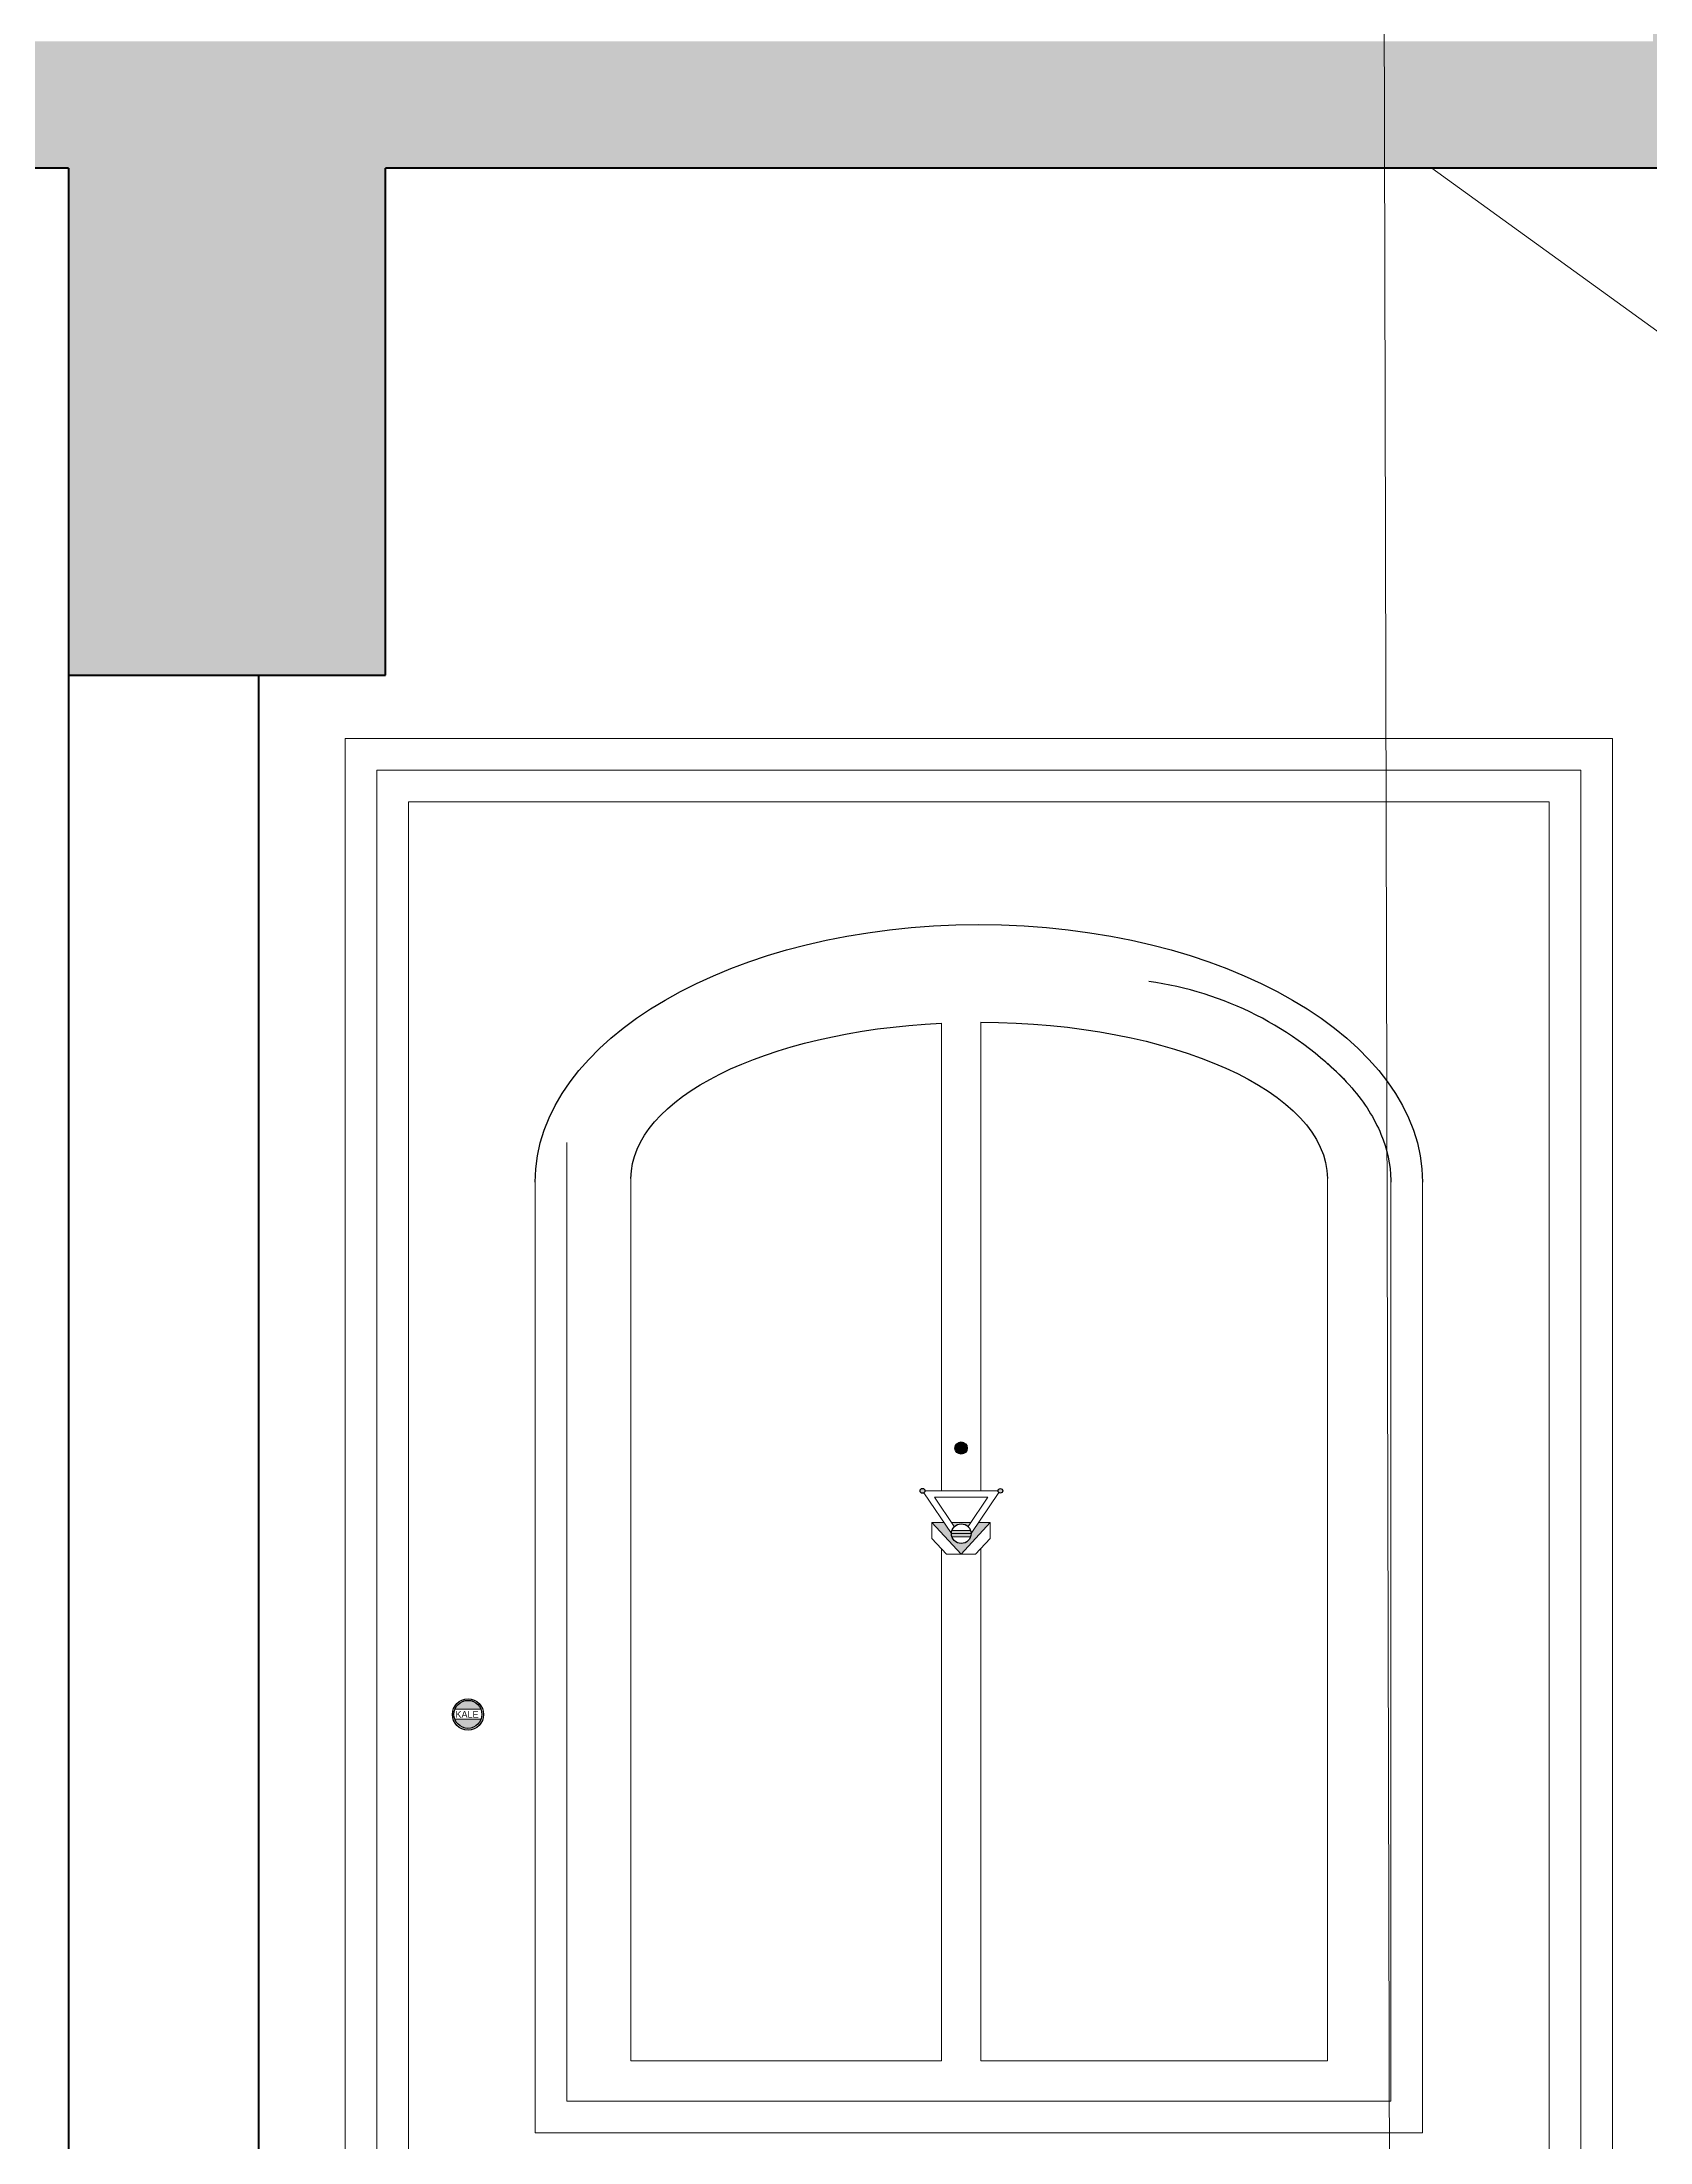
# Model space of a CAD drawing. Header units: millimetres. Extents: x 35860 to 71103, y -11298 to -8385.
# Drawn here: x 39357.64 to 39389.35, y -9534.41 to -9492.99 of the extents above; entities that cross this region are included whole.
import ezdxf

# ---------------------------------------------------------------- set-up
doc = ezdxf.new("R2010")
doc.units = ezdxf.units.MM
doc.header["$MEASUREMENT"] = 0
doc.layers.get('0').update_dxf_attribs({"lineweight": 15})
for name, color, linetype, lineweight in [('02', 2, 'Continuous', 20), ('03_Yazı', 1, 'Continuous', 30), ('07', 3, 'Continuous', 70), ('Merd&Balkon', 40, 'Continuous', 20)]:
    doc.layers.add(name, color=color, linetype=linetype, lineweight=lineweight)
doc.layers.add('OLC', color=254, linetype='Continuous')
doc.layers.add('P', color=7, linetype='Continuous')

msp = doc.modelspace()

# ---------------------------------------------------------------- hatches: boundary and pattern name
h = msp.add_hatch()
h.set_pattern_fill('ANSI33', color=256, scale=7.5, style=0)
h.set_pattern_definition([(135, (52505.0171, -6929.5944), (1.32582521, 1.32582521), []), (135, (52503.6913, -6929.5944), (1.32582521, 1.32582521), [0.9375, -0.46875])])
h.paths.add_polyline_path([(39358.159, -9357.976), (39285.659, -9357.976), (39285.659, -9367.976), (39279.409, -9367.976), (39279.409, -9357.976), (39254.409, -9357.976), (39254.409, -9332.976), (39256.909, -9332.976), (39256.909, -9355.476), (39279.409, -9355.476), (39389.409, -9355.476), (39389.409, -9351.181), (39395.659, -9351.181), (39395.659, -9346.886), (39401.909, -9346.886), (39401.909, -9342.591), (39408.159, -9342.591), (39408.159, -9338.296), (39414.409, -9338.296), (39414.409, -9334.001), (39420.659, -9334.001), (39420.659, -9329.706), (39426.909, -9329.706), (39426.909, -9325.411), (39433.159, -9325.411), (39438.866, -9325.411), (39438.866, -9321.116), (39455.659, -9321.116), (39455.659, -9323.616), (39455.659, -9326.116), (39450.659, -9326.116), (39450.659, -9323.616), (39444.294, -9323.616), (39438.866, -9327.911), (39433.159, -9327.911), (39389.711, -9357.976), (39364.409, -9357.976), (39364.409, -9367.976), (39358.159, -9367.976)])
h.paths.add_polyline_path([(39449.409, -9289.226), (39449.409, -9286.726), (39455.659, -9286.726), (39499.409, -9286.726), (39499.409, -9274.226), (39504.409, -9274.226), (39541.909, -9274.226), (39541.909, -9276.726), (39504.409, -9276.726), (39504.409, -9286.726), (39504.409, -9299.226), (39498.159, -9299.226), (39498.159, -9289.226), (39455.659, -9289.226), (39455.659, -9299.226), (39449.409, -9299.226)])
h.paths.add_polyline_path([(39449.409, -9357.976), (39449.409, -9355.476), (39455.659, -9355.476), (39455.659, -9365.476), (39498.159, -9365.476), (39498.159, -9355.476), (39504.409, -9355.476), (39526.909, -9355.476), (39526.909, -9332.976), (39529.409, -9332.976), (39529.409, -9357.976), (39504.409, -9357.976), (39504.409, -9367.976), (39498.159, -9367.976), (39455.659, -9367.976), (39449.409, -9367.976)])
h.paths.add_polyline_path([(39450.659, -9392.366), (39444.294, -9392.366), (39438.866, -9396.661), (39433.159, -9396.661), (39389.711, -9426.726), (39364.409, -9426.726), (39364.409, -9436.726), (39358.159, -9436.726), (39358.159, -9426.726), (39285.659, -9426.726), (39285.659, -9436.726), (39279.409, -9436.726), (39279.409, -9426.726), (39254.409, -9426.726), (39254.409, -9401.726), (39256.909, -9401.726), (39256.909, -9424.226), (39279.409, -9424.226), (39389.409, -9424.226), (39389.409, -9419.931), (39395.659, -9419.931), (39395.659, -9415.636), (39401.909, -9415.636), (39401.909, -9411.341), (39408.159, -9411.341), (39408.159, -9407.046), (39414.409, -9407.046), (39414.409, -9402.751), (39420.659, -9402.751), (39420.659, -9398.456), (39426.909, -9398.456), (39426.909, -9394.161), (39433.159, -9394.161), (39438.866, -9394.161), (39438.866, -9389.866), (39455.659, -9389.866), (39455.659, -9392.366), (39455.659, -9394.866), (39450.659, -9394.866)])
h.paths.add_polyline_path([(39449.409, -9426.726), (39449.409, -9424.226), (39455.659, -9424.226), (39455.659, -9434.226), (39498.159, -9434.226), (39498.159, -9424.226), (39504.409, -9424.226), (39526.909, -9424.226), (39526.909, -9401.726), (39529.409, -9401.726), (39529.409, -9426.726), (39504.409, -9426.726), (39504.409, -9436.726), (39498.159, -9436.726), (39455.659, -9436.726), (39449.409, -9436.726)])
h.paths.add_polyline_path([(39438.866, -9458.616), (39455.659, -9458.616), (39455.659, -9461.116), (39455.659, -9463.616), (39450.659, -9463.616), (39450.659, -9461.116), (39444.294, -9461.116), (39438.866, -9465.411), (39433.159, -9465.411), (39389.711, -9495.476), (39364.409, -9495.476), (39364.409, -9505.476), (39358.159, -9505.476), (39358.159, -9495.476), (39285.659, -9495.476), (39285.659, -9505.476), (39279.409, -9505.476), (39279.409, -9495.476), (39254.409, -9495.476), (39254.409, -9470.476), (39256.909, -9470.476), (39256.909, -9492.976), (39279.409, -9492.976), (39389.409, -9492.976), (39389.409, -9488.681), (39395.659, -9488.681), (39395.659, -9484.386), (39401.909, -9484.386), (39401.909, -9480.091), (39408.159, -9480.091), (39408.159, -9475.796), (39414.409, -9475.796), (39414.409, -9471.501), (39420.659, -9471.501), (39420.659, -9467.206), (39426.909, -9467.206), (39426.909, -9462.911), (39433.159, -9462.911), (39438.866, -9462.911)])
h.paths.add_polyline_path([(39449.409, -9495.476), (39449.409, -9492.976), (39455.659, -9492.976), (39455.659, -9502.976), (39498.159, -9502.976), (39498.159, -9492.976), (39504.409, -9492.976), (39526.909, -9492.976), (39526.909, -9470.476), (39529.409, -9470.476), (39529.409, -9495.476), (39504.409, -9495.476), (39504.409, -9505.476), (39498.159, -9505.476), (39455.659, -9505.476), (39449.409, -9505.476)])
at = {"layer": 'OLC'}
msp.add_hatch(color=256, dxfattribs=at).paths.add_polyline_path([(39375.859, -9520.72, -1), (39375.667, -9520.72, -1)])
msp.add_hatch(color=256, dxfattribs=at).paths.add_polyline_path([(39375.859, -9520.72, -1), (39375.667, -9520.72, -1)])
msp.add_hatch(color=256, dxfattribs=at).paths.add_polyline_path([(39375.859, -9520.72, -1), (39375.667, -9520.72, -1)])
msp.add_hatch(color=256, dxfattribs=at).paths.add_polyline_path([(39375.859, -9520.72, -1), (39375.667, -9520.72, -1)])
msp.add_hatch(color=256, dxfattribs=at).paths.add_polyline_path([(39375.859, -9520.72, -1), (39375.667, -9520.72, -1)])
msp.add_hatch(color=256, dxfattribs=at).paths.add_polyline_path([(39375.859, -9520.72, -1), (39375.667, -9520.72, -1)])
msp.add_hatch(color=256, dxfattribs=at).paths.add_polyline_path([(39375.859, -9520.72, -1), (39375.667, -9520.72, -1)])
msp.add_hatch(color=256, dxfattribs=at).paths.add_polyline_path([(39375.859, -9520.72, -1), (39375.667, -9520.72, -1)])
msp.add_hatch(color=256, dxfattribs=at).paths.add_polyline_path([(39375.859, -9520.72, -1), (39375.667, -9520.72, -1)])
h = msp.add_hatch(color=256, dxfattribs=at)
h.paths.add_polyline_path([(39374.954, -9521.564, -1), (39375.049, -9521.564, -1)])
h.paths.add_polyline_path([(39376.493, -9521.564, -1.000005), (39376.584, -9521.564, -1.000005)])
h = msp.add_hatch(color=256, dxfattribs=at)
h.paths.add_polyline_path([(39374.954, -9521.564, -1), (39375.049, -9521.564, -1)])
h.paths.add_polyline_path([(39376.493, -9521.564, -1.000005), (39376.584, -9521.564, -1.000005)])
h = msp.add_hatch(color=256, dxfattribs=at)
h.paths.add_polyline_path([(39374.954, -9521.564, -1), (39375.049, -9521.564, -1)])
h.paths.add_polyline_path([(39376.493, -9521.564, -1.000005), (39376.584, -9521.564, -1.000005)])
h = msp.add_hatch(color=256, dxfattribs=at)
h.paths.add_polyline_path([(39375.186, -9522.19), (39375.424, -9522.19), (39375.572, -9522.409, 1), (39375.96, -9522.409), (39376.106, -9522.19), (39376.337, -9522.19), (39375.762, -9522.814)])
h.paths.add_polyline_path([(39375.629, -9522.271), (39375.574, -9522.19), (39375.956, -9522.19), (39375.902, -9522.271, 0.410146)], flags=17)
h.paths.add_polyline_path([(39375.582, -9522.347), (39375.949, -9522.347, -0.082185), (39375.96, -9522.409), (39375.572, -9522.409, -0.082185)], flags=17)
h.paths.add_polyline_path([(39375.572, -9522.409), (39375.96, -9522.409, -0.082185), (39375.949, -9522.472), (39375.582, -9522.472, -0.082185)], flags=16)
h = msp.add_hatch(color=256, dxfattribs=at)
h.paths.add_polyline_path([(39375.186, -9522.19), (39375.424, -9522.19), (39375.572, -9522.409, 1), (39375.96, -9522.409), (39376.106, -9522.19), (39376.337, -9522.19), (39375.762, -9522.814)])
h.paths.add_polyline_path([(39375.629, -9522.271), (39375.574, -9522.19), (39375.956, -9522.19), (39375.902, -9522.271, 0.410146)], flags=17)
h.paths.add_polyline_path([(39375.582, -9522.347), (39375.949, -9522.347, -0.082185), (39375.96, -9522.409), (39375.572, -9522.409, -0.082185)], flags=17)
h.paths.add_polyline_path([(39375.572, -9522.409), (39375.96, -9522.409, -0.082185), (39375.949, -9522.472), (39375.582, -9522.472, -0.082185)], flags=16)
h = msp.add_hatch(color=256, dxfattribs=at)
h.paths.add_polyline_path([(39375.186, -9522.19), (39375.424, -9522.19), (39375.572, -9522.409, 1), (39375.96, -9522.409), (39376.106, -9522.19), (39376.337, -9522.19), (39375.762, -9522.814)])
h.paths.add_polyline_path([(39375.629, -9522.271), (39375.574, -9522.19), (39375.956, -9522.19), (39375.902, -9522.271, 0.410146)], flags=17)
h.paths.add_polyline_path([(39375.582, -9522.347), (39375.949, -9522.347, -0.082185), (39375.96, -9522.409), (39375.572, -9522.409, -0.082185)], flags=17)
h.paths.add_polyline_path([(39375.572, -9522.409), (39375.96, -9522.409, -0.082185), (39375.949, -9522.472), (39375.582, -9522.472, -0.082185)], flags=16)
h = msp.add_hatch(color=256, dxfattribs=at)
h.paths.add_polyline_path([(39366.295, -9526.071, -0.689232), (39365.78, -9526.071)])
h.paths.add_polyline_path([(39365.78, -9525.873, -0.684046), (39366.294, -9525.873)])
h = msp.add_hatch(color=256, dxfattribs=at)
h.paths.add_polyline_path([(39366.295, -9526.071, -0.689232), (39365.78, -9526.071)])
h.paths.add_polyline_path([(39365.78, -9525.873, -0.684046), (39366.294, -9525.873)])
h = msp.add_hatch(color=256, dxfattribs=at)
h.paths.add_polyline_path([(39366.295, -9526.071, -0.689232), (39365.78, -9526.071)])
h.paths.add_polyline_path([(39365.78, -9525.873, -0.684046), (39366.294, -9525.873)])

# ---------------------------------------------------------------- linework, layer by layer
msp.add_line((39383.61, -9283.507), (39384.273, -9560.16))
at = {"layer": '02'}
for p, q in [((39388.613, -9506.726), (39363.613, -9506.726)), ((39388.613, -9506.726), (39363.613, -9506.726)), ((39388.613, -9506.726), (39363.613, -9506.726)), ((39363.613, -9506.726), (39363.613, -9561.726)), ((39363.613, -9506.726), (39363.613, -9561.726)), ((39363.613, -9506.726), (39363.613, -9561.726)), ((39388.613, -9506.726), (39363.613, -9506.726)), ((39388.613, -9506.726), (39363.613, -9506.726)), ((39388.613, -9506.726), (39363.613, -9506.726)), ((39363.613, -9506.726), (39363.613, -9561.726)), ((39363.613, -9506.726), (39363.613, -9561.726)), ((39363.613, -9506.726), (39363.613, -9561.726)), ((39388.613, -9506.726), (39363.613, -9506.726)), ((39388.613, -9506.726), (39363.613, -9506.726)), ((39388.613, -9506.726), (39363.613, -9506.726)), ((39363.613, -9506.726), (39363.613, -9561.726)), ((39363.613, -9506.726), (39363.613, -9561.726)), ((39363.613, -9506.726), (39363.613, -9561.726)), ((39388.613, -9506.726), (39388.613, -9540.462)), ((39388.613, -9506.726), (39388.613, -9540.462)), ((39388.613, -9506.726), (39388.613, -9540.462)), ((39388.613, -9506.726), (39388.613, -9540.462)), ((39388.613, -9506.726), (39388.613, -9540.462)), ((39388.613, -9506.726), (39388.613, -9540.462)), ((39388.613, -9540.462), (39388.613, -9506.726)), ((39388.613, -9540.462), (39388.613, -9506.726)), ((39388.613, -9540.462), (39388.613, -9506.726)), ((39387.988, -9507.351), (39364.238, -9507.351)), ((39387.988, -9507.351), (39364.238, -9507.351)), ((39387.988, -9507.351), (39364.238, -9507.351)), ((39364.238, -9507.351), (39364.238, -9561.101)), ((39364.238, -9507.351), (39364.238, -9561.101)), ((39364.238, -9507.351), (39364.238, -9561.101)), ((39387.988, -9507.351), (39364.238, -9507.351)), ((39387.988, -9507.351), (39364.238, -9507.351)), ((39387.988, -9507.351), (39364.238, -9507.351)), ((39364.238, -9507.351), (39364.238, -9561.101)), ((39364.238, -9507.351), (39364.238, -9561.101)), ((39364.238, -9507.351), (39364.238, -9561.101)), ((39387.988, -9507.351), (39364.238, -9507.351)), ((39387.988, -9507.351), (39364.238, -9507.351)), ((39387.988, -9507.351), (39364.238, -9507.351)), ((39364.238, -9507.351), (39364.238, -9561.101)), ((39364.238, -9507.351), (39364.238, -9561.101)), ((39364.238, -9507.351), (39364.238, -9561.101)), ((39387.988, -9540.896), (39387.988, -9507.351)), ((39387.988, -9540.896), (39387.988, -9507.351)), ((39387.988, -9540.896), (39387.988, -9507.351)), ((39387.988, -9540.896), (39387.988, -9507.351)), ((39387.988, -9540.896), (39387.988, -9507.351)), ((39387.988, -9540.896), (39387.988, -9507.351)), ((39387.988, -9540.896), (39387.988, -9507.351)), ((39387.988, -9540.896), (39387.988, -9507.351)), ((39387.988, -9540.896), (39387.988, -9507.351)), ((39387.363, -9507.976), (39364.863, -9507.976)), ((39387.363, -9507.976), (39364.863, -9507.976)), ((39387.363, -9507.976), (39364.863, -9507.976)), ((39364.863, -9507.976), (39364.863, -9560.476)), ((39364.863, -9507.976), (39364.863, -9560.476)), ((39364.863, -9507.976), (39364.863, -9560.476)), ((39387.363, -9507.976), (39364.863, -9507.976)), ((39387.363, -9507.976), (39364.863, -9507.976)), ((39387.363, -9507.976), (39364.863, -9507.976)), ((39364.863, -9507.976), (39364.863, -9560.476)), ((39364.863, -9507.976), (39364.863, -9560.476)), ((39364.863, -9507.976), (39364.863, -9560.476)), ((39387.363, -9507.976), (39364.863, -9507.976)), ((39387.363, -9507.976), (39364.863, -9507.976)), ((39387.363, -9507.976), (39364.863, -9507.976)), ((39364.863, -9507.976), (39364.863, -9560.476)), ((39364.863, -9507.976), (39364.863, -9560.476)), ((39364.863, -9507.976), (39364.863, -9560.476)), ((39387.363, -9541.331), (39387.363, -9507.976)), ((39387.363, -9541.331), (39387.363, -9507.976)), ((39387.363, -9541.331), (39387.363, -9507.976)), ((39387.363, -9541.331), (39387.363, -9507.976)), ((39387.363, -9541.331), (39387.363, -9507.976)), ((39387.363, -9541.331), (39387.363, -9507.976)), ((39387.363, -9541.331), (39387.363, -9507.976)), ((39387.363, -9541.331), (39387.363, -9507.976)), ((39387.363, -9541.331), (39387.363, -9507.976)), ((39375.377, -9514.153), (39375.377, -9512.34)), ((39375.377, -9514.153), (39375.377, -9512.34)), ((39375.377, -9514.153), (39375.377, -9512.34)), ((39375.377, -9514.153), (39375.377, -9512.34)), ((39375.377, -9514.153), (39375.377, -9512.34)), ((39375.377, -9514.153), (39375.377, -9512.34)), ((39375.377, -9514.153), (39375.377, -9512.34)), ((39375.377, -9514.153), (39375.377, -9512.34)), ((39375.377, -9514.153), (39375.377, -9512.34)), ((39376.15, -9514.153), (39376.15, -9512.322)), ((39376.15, -9514.153), (39376.15, -9512.322)), ((39376.15, -9514.153), (39376.15, -9512.322)), ((39376.15, -9514.153), (39376.15, -9512.322)), ((39376.15, -9514.153), (39376.15, -9512.322)), ((39376.15, -9514.153), (39376.15, -9512.322)), ((39376.15, -9514.153), (39376.15, -9512.322)), ((39376.15, -9514.153), (39376.15, -9512.322)), ((39376.15, -9514.153), (39376.15, -9512.322)), ((39375.377, -9515.403), (39375.377, -9514.153)), ((39375.377, -9515.403), (39375.377, -9514.153)), ((39375.377, -9515.403), (39375.377, -9514.153)), ((39375.377, -9515.403), (39375.377, -9514.153)), ((39375.377, -9515.403), (39375.377, -9514.153)), ((39375.377, -9515.403), (39375.377, -9514.153)), ((39375.377, -9515.403), (39375.377, -9514.153)), ((39375.377, -9515.403), (39375.377, -9514.153)), ((39375.377, -9515.403), (39375.377, -9514.153)), ((39376.15, -9515.403), (39376.15, -9514.153)), ((39376.15, -9515.403), (39376.15, -9514.153)), ((39376.15, -9515.403), (39376.15, -9514.153)), ((39376.15, -9515.403), (39376.15, -9514.153)), ((39376.15, -9515.403), (39376.15, -9514.153)), ((39376.15, -9515.403), (39376.15, -9514.153)), ((39376.15, -9515.403), (39376.15, -9514.153)), ((39376.15, -9515.403), (39376.15, -9514.153)), ((39376.15, -9515.403), (39376.15, -9514.153)), ((39367.988, -9514.692), (39367.988, -9533.601)), ((39367.988, -9514.692), (39367.988, -9533.601)), ((39367.988, -9514.692), (39367.988, -9533.601)), ((39367.363, -9515.476), (39367.363, -9534.226)), ((39367.363, -9515.476), (39367.363, -9534.226)), ((39367.363, -9515.476), (39367.363, -9534.226)), ((39367.363, -9515.476), (39367.363, -9534.226)), ((39367.363, -9515.476), (39367.363, -9534.226)), ((39367.363, -9515.476), (39367.363, -9534.226)), ((39367.363, -9515.476), (39367.363, -9534.226)), ((39367.363, -9515.476), (39367.363, -9534.226)), ((39367.363, -9515.476), (39367.363, -9534.226)), ((39367.988, -9515.476), (39367.988, -9533.601)), ((39367.988, -9515.476), (39367.988, -9533.601)), ((39367.988, -9515.476), (39367.988, -9533.601)), ((39367.988, -9515.476), (39367.988, -9533.601)), ((39367.988, -9515.476), (39367.988, -9533.601)), ((39367.988, -9515.476), (39367.988, -9533.601)), ((39369.253, -9532.806), (39369.253, -9515.403)), ((39369.253, -9532.806), (39369.253, -9515.403)), ((39369.253, -9532.806), (39369.253, -9515.403)), ((39369.253, -9532.806), (39369.253, -9515.403)), ((39369.253, -9532.806), (39369.253, -9515.403)), ((39369.253, -9532.806), (39369.253, -9515.403)), ((39369.253, -9532.806), (39369.253, -9515.403)), ((39369.253, -9532.806), (39369.253, -9515.403)), ((39369.253, -9532.806), (39369.253, -9515.403)), ((39375.377, -9515.403), (39375.377, -9521.565)), ((39375.377, -9515.403), (39375.377, -9519.065)), ((39375.377, -9515.403), (39375.377, -9519.065)), ((39375.377, -9515.403), (39375.377, -9521.565)), ((39375.377, -9515.403), (39375.377, -9521.565)), ((39375.377, -9515.403), (39375.377, -9519.065)), ((39375.377, -9515.403), (39375.377, -9521.565)), ((39375.377, -9515.403), (39375.377, -9519.065)), ((39375.377, -9515.403), (39375.377, -9519.065)), ((39375.377, -9515.403), (39375.377, -9521.565)), ((39375.377, -9515.403), (39375.377, -9521.565)), ((39375.377, -9515.403), (39375.377, -9519.065)), ((39375.377, -9515.403), (39375.377, -9521.565)), ((39375.377, -9515.403), (39375.377, -9519.065)), ((39375.377, -9515.403), (39375.377, -9519.065)), ((39375.377, -9515.403), (39375.377, -9521.565)), ((39375.377, -9515.403), (39375.377, -9521.565)), ((39375.377, -9515.403), (39375.377, -9519.065)), ((39376.15, -9521.565), (39376.15, -9515.403)), ((39376.15, -9519.065), (39376.15, -9515.403)), ((39376.15, -9519.065), (39376.15, -9515.403)), ((39376.15, -9521.565), (39376.15, -9515.403)), ((39376.15, -9521.565), (39376.15, -9515.403)), ((39376.15, -9519.065), (39376.15, -9515.403)), ((39376.15, -9521.565), (39376.15, -9515.403)), ((39376.15, -9519.065), (39376.15, -9515.403)), ((39376.15, -9519.065), (39376.15, -9515.403)), ((39376.15, -9521.565), (39376.15, -9515.403)), ((39376.15, -9521.565), (39376.15, -9515.403)), ((39376.15, -9519.065), (39376.15, -9515.403)), ((39376.15, -9521.565), (39376.15, -9515.403)), ((39376.15, -9519.065), (39376.15, -9515.403)), ((39376.15, -9519.065), (39376.15, -9515.403)), ((39376.15, -9521.565), (39376.15, -9515.403)), ((39376.15, -9521.565), (39376.15, -9515.403)), ((39376.15, -9519.065), (39376.15, -9515.403)), ((39382.987, -9515.403), (39382.987, -9532.806)), ((39382.987, -9515.403), (39382.987, -9532.806)), ((39382.987, -9515.403), (39382.987, -9532.806)), ((39382.987, -9515.403), (39382.987, -9532.806)), ((39382.987, -9515.403), (39382.987, -9532.806)), ((39382.987, -9515.403), (39382.987, -9532.806)), ((39382.987, -9515.403), (39382.987, -9532.806)), ((39382.987, -9515.403), (39382.987, -9532.806)), ((39382.987, -9515.403), (39382.987, -9532.806)), ((39384.238, -9533.601), (39384.238, -9515.476)), ((39384.238, -9533.601), (39384.238, -9515.476)), ((39384.238, -9533.601), (39384.238, -9515.476)), ((39384.238, -9533.601), (39384.238, -9515.476)), ((39384.238, -9533.601), (39384.238, -9515.476)), ((39384.238, -9533.601), (39384.238, -9515.476)), ((39384.238, -9533.601), (39384.238, -9515.476)), ((39384.238, -9533.601), (39384.238, -9515.476)), ((39384.238, -9533.601), (39384.238, -9515.476)), ((39384.863, -9534.226), (39384.863, -9515.476)), ((39384.863, -9534.226), (39384.863, -9515.476)), ((39384.863, -9534.226), (39384.863, -9515.476)), ((39384.863, -9534.226), (39384.863, -9515.476)), ((39384.863, -9534.226), (39384.863, -9515.476)), ((39384.863, -9534.226), (39384.863, -9515.476)), ((39384.863, -9534.226), (39384.863, -9515.476)), ((39384.863, -9534.226), (39384.863, -9515.476)), ((39384.863, -9534.226), (39384.863, -9515.476)), ((39375.572, -9522.409), (39375.028, -9521.604)), ((39375.572, -9522.409), (39375.028, -9521.604)), ((39375.572, -9522.409), (39375.028, -9521.604)), ((39375.572, -9522.409), (39375.028, -9521.604)), ((39375.572, -9522.409), (39375.028, -9521.604)), ((39375.572, -9522.409), (39375.028, -9521.604)), ((39375.572, -9522.409), (39375.028, -9521.604)), ((39375.572, -9522.409), (39375.028, -9521.604)), ((39375.572, -9522.409), (39375.028, -9521.604)), ((39375.049, -9521.564), (39375.377, -9521.564)), ((39375.049, -9521.564), (39375.377, -9521.564)), ((39375.049, -9521.564), (39375.377, -9521.564)), ((39375.049, -9521.564), (39375.377, -9521.564)), ((39375.049, -9521.564), (39375.377, -9521.564)), ((39375.049, -9521.564), (39375.377, -9521.564)), ((39375.049, -9521.564), (39375.377, -9521.564)), ((39375.049, -9521.564), (39375.377, -9521.564)), ((39375.049, -9521.564), (39375.377, -9521.564)), ((39375.153, -9521.565), (39375.153, -9521.564)), ((39375.153, -9521.565), (39375.153, -9521.564)), ((39375.153, -9521.565), (39375.153, -9521.564)), ((39375.153, -9521.565), (39375.153, -9521.564)), ((39375.153, -9521.565), (39375.153, -9521.564)), ((39375.153, -9521.565), (39375.153, -9521.564)), ((39375.153, -9521.565), (39375.153, -9521.564)), ((39375.153, -9521.565), (39375.153, -9521.564)), ((39375.153, -9521.565), (39375.153, -9521.564)), ((39376.291, -9521.69), (39375.237, -9521.69)), ((39375.629, -9522.271), (39375.237, -9521.69)), ((39375.629, -9522.271), (39375.237, -9521.69)), ((39376.291, -9521.69), (39375.237, -9521.69)), ((39376.291, -9521.69), (39375.237, -9521.69)), ((39375.629, -9522.271), (39375.237, -9521.69)), ((39376.291, -9521.69), (39375.237, -9521.69)), ((39375.629, -9522.271), (39375.237, -9521.69)), ((39375.629, -9522.271), (39375.237, -9521.69)), ((39376.291, -9521.69), (39375.237, -9521.69)), ((39376.291, -9521.69), (39375.237, -9521.69)), ((39375.629, -9522.271), (39375.237, -9521.69)), ((39376.291, -9521.69), (39375.237, -9521.69)), ((39375.629, -9522.271), (39375.237, -9521.69)), ((39375.629, -9522.271), (39375.237, -9521.69)), ((39376.291, -9521.69), (39375.237, -9521.69)), ((39376.291, -9521.69), (39375.237, -9521.69)), ((39375.629, -9522.271), (39375.237, -9521.69)), ((39376.15, -9521.565), (39375.377, -9521.565)), ((39376.15, -9521.565), (39375.377, -9521.565)), ((39376.15, -9521.565), (39375.377, -9521.565)), ((39376.15, -9521.565), (39375.377, -9521.565)), ((39376.15, -9521.565), (39375.377, -9521.565)), ((39376.15, -9521.565), (39375.377, -9521.565)), ((39376.15, -9521.565), (39375.377, -9521.565)), ((39376.15, -9521.565), (39375.377, -9521.565)), ((39376.15, -9521.565), (39375.377, -9521.565)), ((39376.291, -9521.69), (39375.902, -9522.271)), ((39376.291, -9521.69), (39375.902, -9522.271)), ((39376.291, -9521.69), (39375.902, -9522.271)), ((39376.291, -9521.69), (39375.902, -9522.271)), ((39376.291, -9521.69), (39375.902, -9522.271)), ((39376.291, -9521.69), (39375.902, -9522.271)), ((39376.291, -9521.69), (39375.902, -9522.271)), ((39376.291, -9521.69), (39375.902, -9522.271)), ((39376.291, -9521.69), (39375.902, -9522.271)), ((39376.505, -9521.595), (39375.96, -9522.409)), ((39376.505, -9521.595), (39375.96, -9522.409)), ((39376.505, -9521.595), (39375.96, -9522.409)), ((39376.505, -9521.595), (39375.96, -9522.409)), ((39376.505, -9521.595), (39375.96, -9522.409)), ((39376.505, -9521.595), (39375.96, -9522.409)), ((39376.505, -9521.595), (39375.96, -9522.409)), ((39376.505, -9521.595), (39375.96, -9522.409)), ((39376.505, -9521.595), (39375.96, -9522.409)), ((39376.15, -9521.565), (39376.493, -9521.565)), ((39376.15, -9521.565), (39376.493, -9521.565)), ((39376.15, -9521.565), (39376.493, -9521.565)), ((39376.15, -9521.565), (39376.493, -9521.565)), ((39376.15, -9521.565), (39376.493, -9521.565)), ((39376.15, -9521.565), (39376.493, -9521.565)), ((39376.15, -9521.565), (39376.493, -9521.565)), ((39376.15, -9521.565), (39376.493, -9521.565)), ((39376.15, -9521.565), (39376.493, -9521.565)), ((39376.375, -9521.564), (39376.374, -9521.565)), ((39376.375, -9521.564), (39376.374, -9521.565)), ((39376.375, -9521.564), (39376.374, -9521.565)), ((39376.375, -9521.564), (39376.374, -9521.565)), ((39376.375, -9521.564), (39376.374, -9521.565)), ((39376.375, -9521.564), (39376.374, -9521.565)), ((39376.375, -9521.564), (39376.374, -9521.565)), ((39376.375, -9521.564), (39376.374, -9521.565)), ((39376.375, -9521.564), (39376.374, -9521.565)), ((39375.762, -9522.814), (39375.186, -9522.19)), ((39375.424, -9522.19), (39375.186, -9522.19)), ((39375.186, -9522.19), (39375.186, -9522.502)), ((39375.762, -9522.814), (39375.186, -9522.19)), ((39375.186, -9522.19), (39375.186, -9522.502)), ((39375.424, -9522.19), (39375.186, -9522.19)), ((39375.762, -9522.814), (39375.186, -9522.19)), ((39375.424, -9522.19), (39375.186, -9522.19)), ((39375.186, -9522.19), (39375.186, -9522.502)), ((39375.762, -9522.814), (39375.186, -9522.19)), ((39375.424, -9522.19), (39375.186, -9522.19)), ((39375.186, -9522.19), (39375.186, -9522.502)), ((39375.762, -9522.814), (39375.186, -9522.19)), ((39375.186, -9522.19), (39375.186, -9522.502)), ((39375.424, -9522.19), (39375.186, -9522.19)), ((39375.762, -9522.814), (39375.186, -9522.19)), ((39375.424, -9522.19), (39375.186, -9522.19)), ((39375.186, -9522.19), (39375.186, -9522.502)), ((39375.762, -9522.814), (39375.186, -9522.19)), ((39375.424, -9522.19), (39375.186, -9522.19)), ((39375.186, -9522.19), (39375.186, -9522.502)), ((39375.762, -9522.814), (39375.186, -9522.19)), ((39375.186, -9522.19), (39375.186, -9522.502)), ((39375.424, -9522.19), (39375.186, -9522.19)), ((39375.762, -9522.814), (39375.186, -9522.19)), ((39375.424, -9522.19), (39375.186, -9522.19)), ((39375.186, -9522.19), (39375.186, -9522.502)), ((39375.956, -9522.19), (39375.574, -9522.19)), ((39375.956, -9522.19), (39375.574, -9522.19)), ((39375.956, -9522.19), (39375.574, -9522.19)), ((39375.956, -9522.19), (39375.574, -9522.19)), ((39375.956, -9522.19), (39375.574, -9522.19)), ((39375.956, -9522.19), (39375.574, -9522.19)), ((39375.956, -9522.19), (39375.574, -9522.19)), ((39375.956, -9522.19), (39375.574, -9522.19)), ((39375.956, -9522.19), (39375.574, -9522.19)), ((39376.337, -9522.19), (39375.762, -9522.814)), ((39376.337, -9522.19), (39375.762, -9522.814)), ((39376.337, -9522.19), (39375.762, -9522.814)), ((39376.337, -9522.19), (39375.762, -9522.814)), ((39376.337, -9522.19), (39375.762, -9522.814)), ((39376.337, -9522.19), (39375.762, -9522.814)), ((39376.337, -9522.19), (39375.762, -9522.814)), ((39376.337, -9522.19), (39375.762, -9522.814)), ((39376.337, -9522.19), (39375.762, -9522.814)), ((39376.337, -9522.19), (39376.106, -9522.19)), ((39376.337, -9522.19), (39376.106, -9522.19)), ((39376.337, -9522.19), (39376.106, -9522.19)), ((39376.337, -9522.19), (39376.106, -9522.19)), ((39376.337, -9522.19), (39376.106, -9522.19)), ((39376.337, -9522.19), (39376.106, -9522.19)), ((39376.337, -9522.19), (39376.106, -9522.19)), ((39376.337, -9522.19), (39376.106, -9522.19)), ((39376.337, -9522.19), (39376.106, -9522.19)), ((39376.337, -9522.502), (39376.337, -9522.19)), ((39376.337, -9522.502), (39376.337, -9522.19)), ((39376.337, -9522.502), (39376.337, -9522.19)), ((39376.337, -9522.502), (39376.337, -9522.19)), ((39376.337, -9522.502), (39376.337, -9522.19)), ((39376.337, -9522.502), (39376.337, -9522.19)), ((39376.337, -9522.502), (39376.337, -9522.19)), ((39376.337, -9522.502), (39376.337, -9522.19)), ((39376.337, -9522.502), (39376.337, -9522.19)), ((39375.186, -9522.502), (39375.474, -9522.814)), ((39375.186, -9522.502), (39375.474, -9522.814)), ((39375.186, -9522.502), (39375.474, -9522.814)), ((39375.186, -9522.502), (39375.474, -9522.814)), ((39375.186, -9522.502), (39375.474, -9522.814)), ((39375.186, -9522.502), (39375.474, -9522.814)), ((39375.186, -9522.502), (39375.474, -9522.814)), ((39375.186, -9522.502), (39375.474, -9522.814)), ((39375.186, -9522.502), (39375.474, -9522.814)), ((39375.377, -9522.709), (39375.377, -9532.806)), ((39375.377, -9522.709), (39375.377, -9532.806)), ((39375.377, -9522.709), (39375.377, -9532.806)), ((39375.377, -9522.709), (39375.377, -9532.806)), ((39375.377, -9522.709), (39375.377, -9532.806)), ((39375.377, -9522.709), (39375.377, -9532.806)), ((39375.377, -9522.709), (39375.377, -9532.806)), ((39375.377, -9522.709), (39375.377, -9532.806)), ((39375.377, -9522.709), (39375.377, -9532.806)), ((39375.96, -9522.409), (39375.572, -9522.409)), ((39375.96, -9522.409), (39375.572, -9522.409)), ((39375.96, -9522.409), (39375.572, -9522.409)), ((39375.96, -9522.409), (39375.572, -9522.409)), ((39375.96, -9522.409), (39375.572, -9522.409)), ((39375.96, -9522.409), (39375.572, -9522.409)), ((39375.96, -9522.409), (39375.572, -9522.409)), ((39375.96, -9522.409), (39375.572, -9522.409)), ((39375.96, -9522.409), (39375.572, -9522.409)), ((39375.949, -9522.347), (39375.582, -9522.347)), ((39375.949, -9522.347), (39375.582, -9522.347)), ((39375.949, -9522.347), (39375.582, -9522.347)), ((39375.949, -9522.347), (39375.582, -9522.347)), ((39375.949, -9522.347), (39375.582, -9522.347)), ((39375.949, -9522.347), (39375.582, -9522.347)), ((39375.949, -9522.347), (39375.582, -9522.347)), ((39375.949, -9522.347), (39375.582, -9522.347)), ((39375.949, -9522.347), (39375.582, -9522.347)), ((39375.949, -9522.472), (39375.582, -9522.472)), ((39375.949, -9522.472), (39375.582, -9522.472)), ((39375.949, -9522.472), (39375.582, -9522.472)), ((39375.949, -9522.472), (39375.582, -9522.472)), ((39375.949, -9522.472), (39375.582, -9522.472)), ((39375.949, -9522.472), (39375.582, -9522.472)), ((39375.949, -9522.472), (39375.582, -9522.472)), ((39375.949, -9522.472), (39375.582, -9522.472)), ((39375.949, -9522.472), (39375.582, -9522.472)), ((39376.337, -9522.502), (39376.049, -9522.815)), ((39376.337, -9522.502), (39376.049, -9522.815)), ((39376.337, -9522.502), (39376.049, -9522.815)), ((39376.337, -9522.502), (39376.049, -9522.815)), ((39376.337, -9522.502), (39376.049, -9522.815)), ((39376.337, -9522.502), (39376.049, -9522.815)), ((39376.337, -9522.502), (39376.049, -9522.815)), ((39376.337, -9522.502), (39376.049, -9522.815)), ((39376.337, -9522.502), (39376.049, -9522.815)), ((39376.15, -9532.806), (39376.15, -9522.706)), ((39376.15, -9532.806), (39376.15, -9522.706)), ((39376.15, -9532.806), (39376.15, -9522.706)), ((39376.15, -9532.806), (39376.15, -9522.706)), ((39376.15, -9532.806), (39376.15, -9522.706)), ((39376.15, -9532.806), (39376.15, -9522.706)), ((39376.15, -9532.806), (39376.15, -9522.706)), ((39376.15, -9532.806), (39376.15, -9522.706)), ((39376.15, -9532.806), (39376.15, -9522.706)), ((39375.377, -9522.814), (39375.377, -9522.814)), ((39375.377, -9522.814), (39375.377, -9522.814)), ((39375.377, -9522.814), (39375.377, -9522.814)), ((39375.377, -9522.814), (39375.377, -9522.814)), ((39375.377, -9522.814), (39375.377, -9522.814)), ((39375.377, -9522.814), (39375.377, -9522.814)), ((39375.377, -9522.814), (39375.377, -9522.814)), ((39375.377, -9522.814), (39375.377, -9522.814)), ((39375.377, -9522.814), (39375.377, -9522.814)), ((39375.762, -9522.814), (39375.474, -9522.814)), ((39376.049, -9522.815), (39375.474, -9522.814)), ((39376.049, -9522.815), (39375.474, -9522.814)), ((39375.762, -9522.814), (39375.474, -9522.814)), ((39375.762, -9522.814), (39375.474, -9522.814)), ((39376.049, -9522.815), (39375.474, -9522.814)), ((39375.762, -9522.814), (39375.474, -9522.814)), ((39376.049, -9522.815), (39375.474, -9522.814)), ((39376.049, -9522.815), (39375.474, -9522.814)), ((39375.762, -9522.814), (39375.474, -9522.814)), ((39375.762, -9522.814), (39375.474, -9522.814)), ((39376.049, -9522.815), (39375.474, -9522.814)), ((39375.762, -9522.814), (39375.474, -9522.814)), ((39376.049, -9522.815), (39375.474, -9522.814)), ((39376.049, -9522.815), (39375.474, -9522.814)), ((39375.762, -9522.814), (39375.474, -9522.814)), ((39375.762, -9522.814), (39375.474, -9522.814)), ((39376.049, -9522.815), (39375.474, -9522.814)), ((39376.15, -9522.814), (39376.15, -9522.815)), ((39376.15, -9522.814), (39376.15, -9522.815)), ((39376.15, -9522.814), (39376.15, -9522.815)), ((39376.15, -9522.814), (39376.15, -9522.815)), ((39376.15, -9522.814), (39376.15, -9522.815)), ((39376.15, -9522.814), (39376.15, -9522.815)), ((39376.15, -9522.814), (39376.15, -9522.815)), ((39376.15, -9522.814), (39376.15, -9522.815)), ((39376.15, -9522.814), (39376.15, -9522.815)), ((39366.294, -9525.873), (39365.78, -9525.873)), ((39366.294, -9525.873), (39365.78, -9525.873)), ((39366.294, -9525.873), (39365.78, -9525.873)), ((39366.295, -9526.071), (39365.78, -9526.071)), ((39366.295, -9526.071), (39365.78, -9526.071)), ((39366.295, -9526.071), (39365.78, -9526.071)), ((39375.377, -9532.806), (39369.253, -9532.806)), ((39375.377, -9532.806), (39369.253, -9532.806)), ((39375.377, -9532.806), (39369.253, -9532.806)), ((39375.377, -9532.806), (39369.253, -9532.806)), ((39375.377, -9532.806), (39369.253, -9532.806)), ((39375.377, -9532.806), (39369.253, -9532.806)), ((39375.377, -9532.806), (39369.253, -9532.806)), ((39375.377, -9532.806), (39369.253, -9532.806)), ((39375.377, -9532.806), (39369.253, -9532.806)), ((39382.987, -9532.806), (39376.15, -9532.806)), ((39382.987, -9532.806), (39376.15, -9532.806)), ((39382.987, -9532.806), (39376.15, -9532.806)), ((39382.987, -9532.806), (39376.15, -9532.806)), ((39382.987, -9532.806), (39376.15, -9532.806)), ((39382.987, -9532.806), (39376.15, -9532.806)), ((39382.987, -9532.806), (39376.15, -9532.806)), ((39382.987, -9532.806), (39376.15, -9532.806)), ((39382.987, -9532.806), (39376.15, -9532.806)), ((39367.988, -9533.601), (39384.238, -9533.601)), ((39367.988, -9533.601), (39384.238, -9533.601)), ((39367.988, -9533.601), (39384.238, -9533.601)), ((39367.988, -9533.601), (39384.238, -9533.601)), ((39367.988, -9533.601), (39384.238, -9533.601)), ((39367.988, -9533.601), (39384.238, -9533.601)), ((39367.988, -9533.601), (39384.238, -9533.601)), ((39367.988, -9533.601), (39384.238, -9533.601)), ((39367.988, -9533.601), (39384.238, -9533.601)), ((39367.363, -9534.226), (39384.863, -9534.226)), ((39367.363, -9534.226), (39384.863, -9534.226)), ((39367.363, -9534.226), (39384.863, -9534.226)), ((39367.363, -9534.226), (39384.863, -9534.226)), ((39367.363, -9534.226), (39384.863, -9534.226)), ((39367.363, -9534.226), (39384.863, -9534.226)), ((39367.363, -9534.226), (39384.863, -9534.226)), ((39367.363, -9534.226), (39384.863, -9534.226)), ((39367.363, -9534.226), (39384.863, -9534.226))]:
    msp.add_line(p, q, dxfattribs=at)
at = {"layer": '07'}
for p, q in [((39358.159, -9495.476), (39285.659, -9495.476)), ((39358.159, -9495.476), (39358.159, -9505.476)), ((39364.409, -9505.476), (39364.409, -9495.476)), ((39389.711, -9495.476), (39364.409, -9495.476)), ((39358.159, -9505.476), (39364.409, -9505.476)), ((39358.159, -9505.476), (39358.159, -9561.726)), ((39361.909, -9505.476), (39361.909, -9561.726))]:
    msp.add_line(p, q, dxfattribs=at)
at = {"layer": 'Merd&Balkon'}
msp.add_line((39418.496, -9519.683), (39385.047, -9495.476), dxfattribs=at)
at = {"layer": 'OLC'}
for centre, radius in [((39366.039, -9525.975), 0.308), ((39366.039, -9525.975), 0.308), ((39366.039, -9525.975), 0.308), ((39366.037, -9525.973), 0.276), ((39366.037, -9525.973), 0.276), ((39366.037, -9525.973), 0.276)]:
    msp.add_circle(centre, radius, dxfattribs=at)
at = {"layer": 'P'}
for centre, radius in [((39375.763, -9520.72), 0.121), ((39375.763, -9520.72), 0.121), ((39375.763, -9520.72), 0.121), ((39375.763, -9520.72), 0.121), ((39375.763, -9520.72), 0.121), ((39375.763, -9520.72), 0.121), ((39375.763, -9520.72), 0.121), ((39375.763, -9520.72), 0.121), ((39375.763, -9520.72), 0.121), ((39375.763, -9520.72), 0.108), ((39375.763, -9520.72), 0.108), ((39375.763, -9520.72), 0.108), ((39375.763, -9520.72), 0.108), ((39375.763, -9520.72), 0.108), ((39375.763, -9520.72), 0.108), ((39375.763, -9520.72), 0.108), ((39375.763, -9520.72), 0.108), ((39375.763, -9520.72), 0.108), ((39375.763, -9520.72), 0.0958), ((39375.763, -9520.72), 0.0958), ((39375.763, -9520.72), 0.0958), ((39375.763, -9520.72), 0.0958), ((39375.763, -9520.72), 0.0958), ((39375.763, -9520.72), 0.0958), ((39375.763, -9520.72), 0.0958), ((39375.763, -9520.72), 0.0958), ((39375.763, -9520.72), 0.0958), ((39375.002, -9521.564), 0.0477), ((39375.002, -9521.564), 0.0477), ((39375.002, -9521.564), 0.0477), ((39375.002, -9521.564), 0.0477), ((39375.002, -9521.564), 0.0477), ((39375.002, -9521.564), 0.0477), ((39375.002, -9521.564), 0.0477), ((39375.002, -9521.564), 0.0477), ((39375.002, -9521.564), 0.0477), ((39376.539, -9521.564), 0.0456), ((39376.539, -9521.564), 0.0456), ((39376.539, -9521.564), 0.0456), ((39376.539, -9521.564), 0.0456), ((39376.539, -9521.564), 0.0456), ((39376.539, -9521.564), 0.0456), ((39376.539, -9521.564), 0.0456), ((39376.539, -9521.564), 0.0456), ((39376.539, -9521.564), 0.0456), ((39375.766, -9522.409), 0.194), ((39375.766, -9522.409), 0.194), ((39375.766, -9522.409), 0.194), ((39375.766, -9522.409), 0.194), ((39375.766, -9522.409), 0.194), ((39375.766, -9522.409), 0.194), ((39375.766, -9522.409), 0.194), ((39375.766, -9522.409), 0.194), ((39375.766, -9522.409), 0.194)]:
    msp.add_circle(centre, radius, dxfattribs=at)
msp.add_arc((39378.569, -9518.122), 6.661, 43.9419, 82.2671, dxfattribs=at)
msp.add_arc((39378.569, -9518.122), 6.661, 43.9419, 82.2671, dxfattribs=at)
msp.add_arc((39378.569, -9518.122), 6.661, 43.9419, 82.2671, dxfattribs=at)
at = {"layer": 'P', "extrusion": (0, 0, -1)}
for centre, major_axis, ratio, start_param, end_param in [((39376.113, -9515.476), (8.75, 0), 0.580502, 3.141593, 6.283185), ((39376.113, -9515.476), (8.75, 0), 0.580502, 3.141593, 6.283185), ((39376.113, -9515.476), (8.75, 0), 0.580502, 3.141593, 6.283185), ((39376.113, -9515.476), (8.75, 0), 0.580502, 3.141593, 6.283185), ((39376.113, -9515.476), (8.75, 0), 0.580502, 3.141593, 6.283185), ((39376.113, -9515.476), (8.75, 0), 0.580502, 3.141593, 6.283185), ((39376.113, -9515.476), (8.75, 0), 0.580502, 3.141593, 6.283185), ((39376.113, -9515.476), (8.75, 0), 0.580502, 3.141593, 6.283185), ((39376.113, -9515.476), (8.75, 0), 0.580502, 3.141593, 6.283185), ((39376.12, -9515.403), (6.867, 0), 0.448678, 3.141593, 4.603951), ((39376.12, -9515.403), (6.867, 0), 0.448678, 3.141593, 4.603951), ((39376.12, -9515.403), (6.867, 0), 0.448678, 3.141593, 4.603951), ((39376.12, -9515.403), (6.867, 0), 0.448678, 3.141593, 4.603951), ((39376.12, -9515.403), (6.867, 0), 0.448678, 3.141593, 4.603951), ((39376.12, -9515.403), (6.867, 0), 0.448678, 3.141593, 4.603951), ((39376.12, -9515.403), (6.867, 0), 0.448678, 3.141593, 4.603951), ((39376.12, -9515.403), (6.867, 0), 0.448678, 3.141593, 4.603951), ((39376.12, -9515.403), (6.867, 0), 0.448678, 3.141593, 4.603951), ((39376.12, -9515.403), (-6.867, 0), 0.448678, 1.575125, 3.141593), ((39376.12, -9515.403), (-6.867, 0), 0.448678, 1.575125, 3.141593), ((39376.12, -9515.403), (-6.867, 0), 0.448678, 1.575125, 3.141593), ((39376.12, -9515.403), (-6.867, 0), 0.448678, 1.575125, 3.141593), ((39376.12, -9515.403), (-6.867, 0), 0.448678, 1.575125, 3.141593), ((39376.12, -9515.403), (-6.867, 0), 0.448678, 1.575125, 3.141593), ((39376.12, -9515.403), (-6.867, 0), 0.448678, 1.575125, 3.141593), ((39376.12, -9515.403), (-6.867, 0), 0.448678, 1.575125, 3.141593), ((39376.12, -9515.403), (-6.867, 0), 0.448678, 1.575125, 3.141593)]:
    msp.add_ellipse(centre, major_axis=major_axis, ratio=ratio, start_param=start_param, end_param=end_param, dxfattribs=at)
at = {"layer": 'P'}
msp.add_open_spline([(39382.987, -9513.133), (39383.168, -9513.291), (39383.329, -9513.453), (39383.727, -9513.917), (39383.917, -9514.223), (39384.17, -9514.832), (39384.233, -9515.135), (39384.238, -9515.45), (39384.238, -9515.463), (39384.238, -9515.476)], degree=3, knots=[5.695958, 5.695958, 5.695958, 5.695958, 5.8209846, 5.8209846, 6.0471189, 6.0471189, 6.2732531, 6.2732531, 6.2831853, 6.2831853, 6.2831853, 6.2831853], dxfattribs=at)
msp.add_open_spline([(39382.987, -9513.133), (39383.168, -9513.291), (39383.329, -9513.453), (39383.727, -9513.917), (39383.917, -9514.223), (39384.17, -9514.832), (39384.233, -9515.135), (39384.238, -9515.45), (39384.238, -9515.463), (39384.238, -9515.476)], degree=3, knots=[5.695958, 5.695958, 5.695958, 5.695958, 5.8209846, 5.8209846, 6.0471189, 6.0471189, 6.2732531, 6.2732531, 6.2831853, 6.2831853, 6.2831853, 6.2831853], dxfattribs=at)
msp.add_open_spline([(39382.987, -9513.133), (39383.168, -9513.291), (39383.329, -9513.453), (39383.727, -9513.917), (39383.917, -9514.223), (39384.17, -9514.832), (39384.233, -9515.135), (39384.238, -9515.45), (39384.238, -9515.463), (39384.238, -9515.476)], degree=3, knots=[5.695958, 5.695958, 5.695958, 5.695958, 5.8209846, 5.8209846, 6.0471189, 6.0471189, 6.2732531, 6.2732531, 6.2831853, 6.2831853, 6.2831853, 6.2831853], dxfattribs=at)

# ---------------------------------------------------------------- texts
at = {"layer": '03_Yazı'}
msp.add_text('KALE', height=0.1336, dxfattribs=at).set_placement((39365.791, -9526.04))
msp.add_text('KALE', height=0.1336, dxfattribs=at).set_placement((39365.791, -9526.04))
msp.add_text('KALE', height=0.1336, dxfattribs=at).set_placement((39365.791, -9526.04))

doc.saveas('drawing.dxf')
